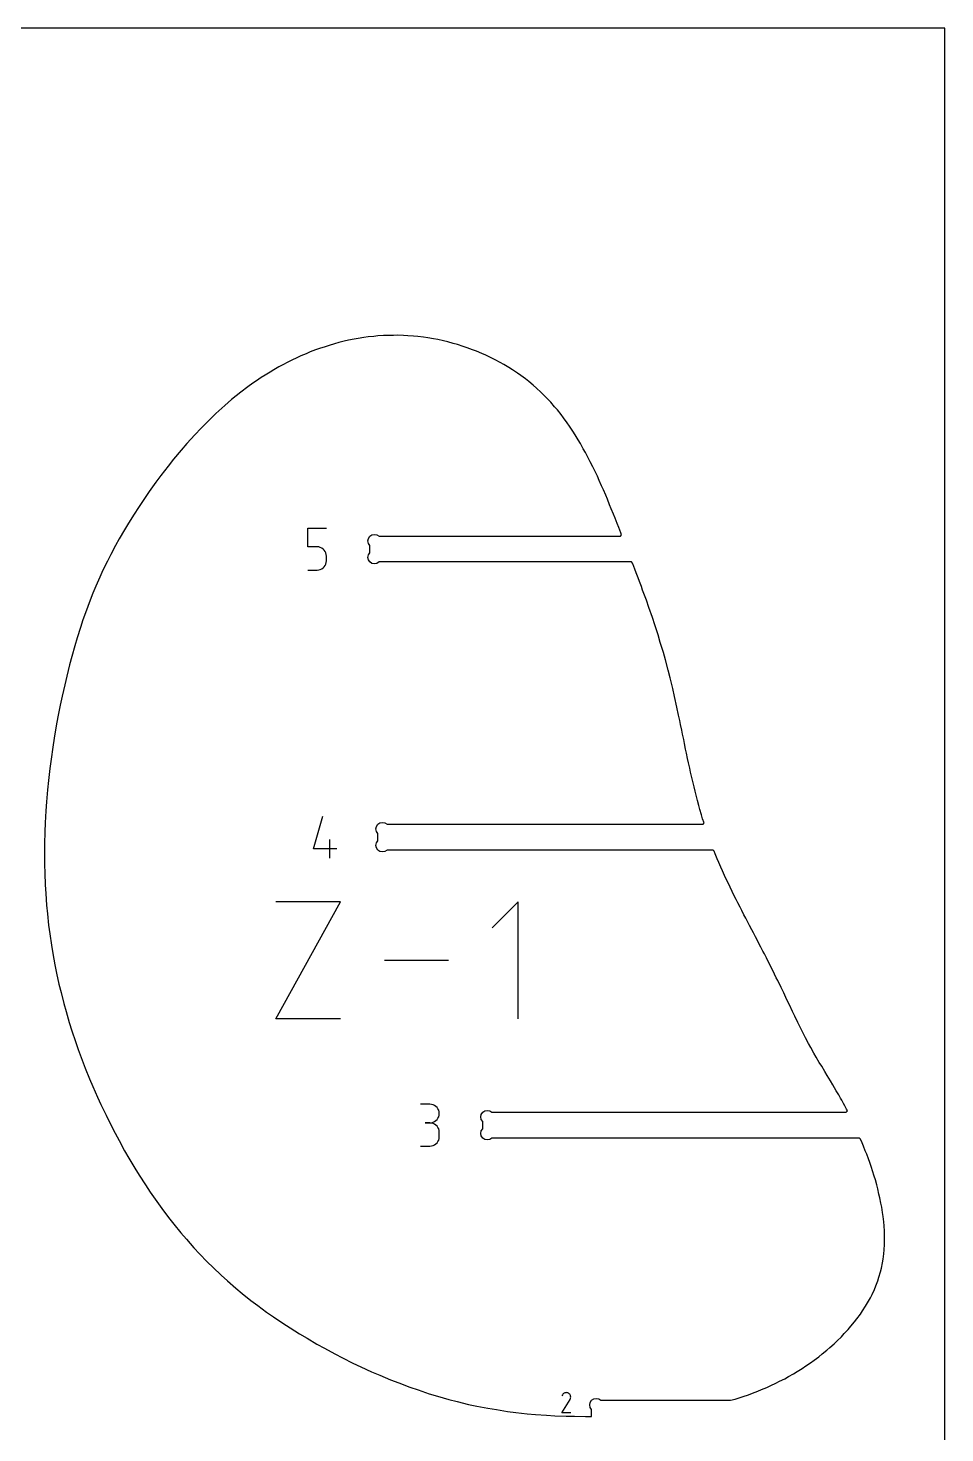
# Model space of a CAD drawing. Extents: x 0 to 1219, y 0 to 1219.
# Drawn here: x 776 to 1219, y 539 to 1219 of the extents above; entities that cross this region are included whole.
import ezdxf

# ---------------------------------------------------------------- set-up
doc = ezdxf.new("R2010")
doc.units = 0

msp = doc.modelspace()

# ---------------------------------------------------------------- linework, layer by layer
at = {"layer": 'annotation', "color": 1}
for p, q in [((910.890992, 968.135059), (910.890992, 977.183868)), ((910.890992, 977.183868), (919.91559, 977.183868)), ((915.403291, 968.135059), (910.890992, 968.135059)), ((916.213496, 968.062635), (915.403291, 968.135059)), ((916.976421, 967.853762), (916.213496, 968.062635)), ((917.679239, 967.521035), (916.976421, 967.853762)), ((918.309123, 967.07705), (917.679239, 967.521035)), ((918.853246, 966.534404), (918.309123, 967.07705)), ((919.298781, 965.905693), (918.853246, 966.534404)), ((919.632901, 965.203513), (919.298781, 965.905693)), ((918.852827, 958.471209), (919.298498, 959.101729)), ((919.298498, 959.101729), (919.632755, 959.805435)), ((919.632755, 959.805435), (919.842738, 960.569542)), ((919.84278, 964.440461), (919.632901, 965.203513)), ((919.842738, 960.569542), (919.91559, 961.381265)), ((919.91559, 963.629131), (919.84278, 964.440461)), ((919.91559, 961.381265), (919.91559, 963.629131)), ((919.91559, 963.629131), (919.91559, 963.629131)), ((910.890992, 956.863868), (915.403291, 956.863868)), ((915.403291, 956.863868), (916.213161, 956.936685)), ((915.403291, 956.863868), (915.403291, 956.863868)), ((916.213161, 956.936685), (916.975907, 957.146613)), ((916.975907, 957.146613), (917.678673, 957.480866)), ((917.678673, 957.480866), (918.308599, 957.92666)), ((918.308599, 957.92666), (918.852827, 958.471209)), ((913.618783, 821.987378), (918.12471, 837.789982)), ((921.519448, 817.469982), (921.519448, 826.49458)), ((924.901442, 821.987378), (913.618783, 821.987378)), ((895.437848, 739.722479), (926.820274, 796.242036)), ((926.820274, 796.242036), (895.437848, 796.242036)), ((1012.680661, 796.242036), (1000.11564, 783.67347)), ((1012.680661, 739.722479), (1012.680661, 796.242036)), ((978.924351, 767.982257), (948.020424, 767.982257)), ((926.820274, 739.722479), (895.437848, 739.722479)), ((970.016248, 698.372521), (965.503949, 698.372521)), ((970.827796, 698.299678), (970.016248, 698.372521)), ((971.591434, 698.089756), (970.827796, 698.299678)), ((972.294462, 697.755665), (971.591434, 698.089756)), ((972.924178, 697.310317), (972.294462, 697.755665)), ((973.467881, 696.766623), (972.924178, 697.310317)), ((973.912871, 696.137492), (973.467881, 696.766623)), ((974.246446, 695.435837), (973.912871, 696.137492)), ((974.455905, 694.674567), (974.246446, 695.435837)), ((974.528547, 693.866594), (974.455905, 694.674567)), ((974.455905, 693.054827), (974.528547, 693.866594)), ((974.528547, 693.866594), (974.528547, 693.866594)), ((970.016248, 689.347923), (967.756913, 689.347923)), ((967.756913, 689.347923), (970.016248, 689.347923)), ((970.016248, 689.347923), (970.827796, 689.420784)), ((970.827796, 689.27508), (970.016248, 689.347923)), ((970.016248, 689.347923), (970.016248, 689.347923)), ((970.827796, 689.420784), (971.591434, 689.630828)), ((971.591434, 689.065158), (970.827796, 689.27508)), ((971.591434, 689.630828), (972.294462, 689.965251)), ((972.294462, 688.731067), (971.591434, 689.065158)), ((972.294462, 689.965251), (972.924178, 690.411246)), ((972.924178, 688.285719), (972.294462, 688.731067)), ((972.924178, 690.411246), (973.467881, 690.956007)), ((973.467881, 687.742025), (972.924178, 688.285719)), ((973.467881, 690.956007), (973.912871, 691.586728)), ((973.912871, 687.112894), (973.467881, 687.742025)), ((973.912871, 691.586728), (974.246446, 692.290604)), ((974.246446, 686.411238), (973.912871, 687.112894)), ((974.246446, 692.290604), (974.455905, 693.054827)), ((973.467881, 679.682107), (973.912871, 680.311196)), ((973.912871, 680.311196), (974.246446, 681.012904)), ((974.455905, 685.649969), (974.246446, 686.411238)), ((974.246446, 681.012904), (974.455905, 681.774352)), ((974.528547, 684.841996), (974.455905, 685.649969)), ((974.455905, 681.774352), (974.528547, 682.58266)), ((974.528547, 682.58266), (974.528547, 684.841996)), ((974.528547, 684.841996), (974.528547, 684.841996)), ((965.503949, 678.076733), (970.016248, 678.076733)), ((970.016248, 678.076733), (970.827796, 678.149534)), ((970.016248, 678.076733), (970.016248, 678.076733)), ((970.827796, 678.149534), (971.591434, 678.359351)), ((971.591434, 678.359351), (972.294462, 678.693306)), ((972.294462, 678.693306), (972.924178, 679.138517)), ((972.924178, 679.138517), (973.467881, 679.682107)), ((1034.104732, 557.707653), (1033.820817, 557.163026)), ((1034.33004, 558.027144), (1034.104732, 557.707653)), ((1034.60036, 558.293845), (1034.33004, 558.027144)), ((1034.90747, 558.50562), (1034.60036, 558.293845)), ((1035.243149, 558.660333), (1034.90747, 558.50562)), ((1035.599175, 558.755849), (1035.243149, 558.660333)), ((1035.967326, 558.790032), (1035.599175, 558.755849)), ((1036.339382, 558.760745), (1035.967326, 558.790032)), ((1036.707122, 558.665854), (1036.339382, 558.760745)), ((1037.062324, 558.503223), (1036.707122, 558.665854)), ((1037.380013, 558.277633), (1037.062324, 558.503223)), ((1037.062324, 558.503223), (1037.062324, 558.503223)), ((1037.645636, 558.006926), (1037.380013, 558.277633)), ((1037.856831, 557.699399), (1037.645636, 558.006926)), ((1038.011235, 557.363348), (1037.856831, 557.699399)), ((1033.814712, 549.054071), (1037.810269, 555.486406)), ((1037.810269, 555.486406), (1037.815046, 555.492316)), ((1037.810269, 555.486406), (1037.810269, 555.486406)), ((1037.815046, 555.492316), (1037.819627, 555.498277)), ((1037.819627, 555.498277), (1037.824041, 555.504338)), ((1037.824041, 555.504338), (1037.82832, 555.51055)), ((1037.82832, 555.51055), (1037.832494, 555.516963)), ((1037.832494, 555.516963), (1037.836592, 555.523628)), ((1037.836592, 555.523628), (1037.840645, 555.530594)), ((1037.840645, 555.530594), (1037.844682, 555.537911)), ((1037.844682, 555.537911), (1037.848735, 555.545631)), ((1037.848735, 555.545631), (1038.013711, 555.899847)), ((1037.848735, 555.545631), (1037.848735, 555.545631)), ((1038.106487, 557.007071), (1038.011235, 557.363348)), ((1038.013711, 555.899847), (1038.110087, 556.267024)), ((1038.140225, 556.638864), (1038.106487, 557.007071)), ((1038.110087, 556.267024), (1038.140225, 556.638864)), ((1038.138755, 549.054071), (1033.814712, 549.054071))]:
    msp.add_line(p, q, dxfattribs=at)
at = {"layer": 'boundary', "color": 5}
for p, q in [((928.57254, 1067.607148), (925.891822, 1066.96855)), ((930.581361, 1068.086554), (928.57254, 1067.607148)), ((933.283517, 1068.608228), (930.581361, 1068.086554)), ((935.307736, 1068.999863), (933.283517, 1068.608228)), ((938.028992, 1069.401777), (935.307736, 1068.999863)), ((940.066714, 1069.703509), (938.028992, 1069.401777)), ((942.804574, 1069.982766), (940.066714, 1069.703509)), ((944.853921, 1070.192402), (942.804574, 1069.982766)), ((947.606017, 1070.346111), (944.853921, 1070.192402)), ((949.665118, 1070.461506), (947.606017, 1070.346111)), ((952.429028, 1070.486802), (949.665118, 1070.461506)), ((954.495994, 1070.505803), (952.429028, 1070.486802)), ((957.268511, 1070.400567), (954.495994, 1070.505803)), ((959.340899, 1070.321529), (957.268511, 1070.400567)), ((962.115517, 1070.086426), (959.340899, 1070.321529)), ((964.188427, 1069.909782), (962.115517, 1070.086426)), ((966.957808, 1069.546363), (964.188427, 1069.909782)), ((969.025756, 1069.273033), (966.957808, 1069.546363)), ((971.782647, 1068.782655), (969.025756, 1069.273033)), ((973.840185, 1068.413609), (971.782647, 1068.782655)), ((976.57725, 1067.797809), (973.840185, 1068.413609)), ((978.61888, 1067.334008), (976.57725, 1067.797809)), ((910.158682, 1061.628059), (907.587943, 1060.550621)), ((912.087203, 1062.436932), (910.158682, 1061.628059)), ((914.689037, 1063.408979), (912.087203, 1062.436932)), ((916.640441, 1064.138722), (914.689037, 1063.408979)), ((919.270983, 1065.002485), (916.640441, 1064.138722)), ((921.243427, 1065.650936), (919.270983, 1065.002485)), ((923.900267, 1066.403534), (921.243427, 1065.650936)), ((925.891822, 1066.96855), (923.900267, 1066.403534)), ((981.328832, 1066.594169), (978.61888, 1067.334008)), ((983.349094, 1066.036522), (981.328832, 1066.594169)), ((986.02461, 1065.174156), (983.349094, 1066.036522)), ((988.018033, 1064.523634), (986.02461, 1065.174156)), ((990.651812, 1063.540181), (988.018033, 1064.523634)), ((992.612923, 1062.797712), (990.651812, 1063.540181)), ((995.197658, 1061.694639), (992.612923, 1062.797712)), ((997.120985, 1060.861186), (995.197658, 1061.694639)), ((999.649358, 1059.639934), (997.120985, 1060.861186)), ((896.920022, 1055.211292), (894.457113, 1053.834903)), ((898.768598, 1056.244576), (896.920022, 1055.211292)), ((901.269874, 1057.524185), (898.768598, 1056.244576)), ((903.14697, 1058.484828), (901.269874, 1057.524185)), ((905.684187, 1059.664791), (903.14697, 1058.484828)), ((907.587943, 1060.550621), (905.684187, 1059.664791)), ((1001.529392, 1058.716434), (999.649358, 1059.639934)), ((1003.994131, 1057.378469), (1001.529392, 1058.716434)), ((1005.825449, 1056.365865), (1003.994131, 1057.378469)), ((1008.219218, 1054.912642), (1005.825449, 1056.365865)), ((1009.996322, 1053.811893), (1008.219218, 1054.912642)), ((884.300115, 1047.289131), (881.966713, 1045.639696)), ((886.051872, 1048.527421), (884.300115, 1047.289131)), ((888.430863, 1050.088715), (886.051872, 1048.527421)), ((890.216753, 1051.260823), (888.430863, 1050.088715)), ((892.638924, 1052.731111), (890.216753, 1051.260823)), ((894.457113, 1053.834903), (892.638924, 1052.731111)), ((1012.311835, 1052.244867), (1009.996322, 1053.811893)), ((1014.029254, 1051.056912), (1012.311835, 1052.244867)), ((1016.259186, 1049.377521), (1014.029254, 1051.056912)), ((1017.911447, 1048.103301), (1016.259186, 1049.377521)), ((1020.048516, 1046.313028), (1017.911447, 1048.103301)), ((878.571493, 1042.977104), (874.048919, 1039.430409)), ((881.966713, 1045.639696), (878.571493, 1042.977104)), ((1021.630136, 1044.953503), (1020.048516, 1046.313028)), ((1023.667018, 1043.053817), (1021.630136, 1044.953503)), ((1025.172522, 1041.609906), (1023.667018, 1043.053817)), ((1027.104101, 1039.60346), (1025.172522, 1041.609906)), ((870.802541, 1036.552129), (866.47825, 1032.718151)), ((874.048919, 1039.430409), (870.802541, 1036.552129)), ((1028.52967, 1038.077165), (1027.104101, 1039.60346)), ((1030.359588, 1035.971617), (1028.52967, 1038.077165)), ((1031.707914, 1034.368991), (1030.359588, 1035.971617)), ((1033.442068, 1032.173194), (1031.707914, 1034.368991)), ((863.385452, 1029.66454), (859.26573, 1025.597013)), ((866.47825, 1032.718151), (863.385452, 1029.66454)), ((1034.71746, 1030.501353), (1033.442068, 1032.173194)), ((1036.361666, 1028.224205), (1034.71746, 1030.501353)), ((1037.568452, 1026.490225), (1036.361666, 1028.224205)), ((856.331253, 1022.408429), (852.422405, 1018.161118)), ((859.26573, 1025.597013), (856.331253, 1022.408429)), ((1039.12857, 1024.140547), (1037.568452, 1026.490225)), ((1040.271109, 1022.351549), (1039.12857, 1024.140547)), ((1041.75297, 1019.938236), (1040.271109, 1022.351549)), ((1042.835546, 1018.101325), (1041.75297, 1019.938236)), ((849.650967, 1014.877947), (845.959309, 1010.504622)), ((852.422405, 1018.161118), (849.650967, 1014.877947)), ((1044.245028, 1015.633247), (1042.835546, 1018.101325)), ((1045.271983, 1013.755504), (1044.245028, 1015.633247)), ((1046.614901, 1011.241515), (1045.271983, 1013.755504)), ((843.355625, 1007.167204), (839.887425, 1002.721655)), ((845.959309, 1010.504622), (843.355625, 1007.167204)), ((1047.590592, 1009.330042), (1046.614901, 1011.241515)), ((1048.872842, 1006.779025), (1047.590592, 1009.330042)), ((1049.801563, 1004.840936), (1048.872842, 1006.779025)), ((839.887425, 1002.721655), (837.456253, 999.370375)), ((1051.028942, 1002.261738), (1049.801563, 1004.840936)), ((1051.915025, 1000.304115), (1051.028942, 1002.261738)), ((1053.093415, 997.70562), (1051.915025, 1000.304115)), ((834.217833, 994.906319), (831.963883, 991.581517)), ((837.456253, 999.370375), (834.217833, 994.906319)), ((1053.94119, 995.735581), (1053.093415, 997.70562)), ((1055.07643, 993.126654), (1053.94119, 995.735581)), ((1055.890246, 991.151284), (1055.07643, 993.126654)), ((828.961533, 987.152757), (826.886378, 983.882664)), ((831.963883, 991.581517), (828.961533, 987.152757)), ((1056.988209, 988.54079), (1055.890246, 991.151284)), ((1057.772357, 986.567193), (1056.988209, 988.54079)), ((1058.838865, 983.963998), (1057.772357, 986.567193)), ((824.122195, 979.526781), (822.214807, 976.291047)), ((826.886378, 983.882664), (824.122195, 979.526781)), ((1059.597705, 981.999279), (1058.838865, 983.963998)), ((1060.638575, 979.412247), (1059.597705, 981.999279)), ((1061.376422, 977.463499), (1060.638575, 979.412247)), ((822.214807, 976.291047), (819.674096, 971.98092)), ((940.244586, 972.216824), (940.93284, 973.246869)), ((940.93284, 973.246869), (941.962883, 973.935122)), ((941.962883, 973.935122), (943.177903, 974.176805)), ((943.177903, 974.176805), (944.392924, 973.935122)), ((944.392924, 973.935122), (945.422967, 973.246869)), ((945.422967, 973.246869), (1062.28414, 973.246869)), ((1062.397583, 974.901501), (1061.376422, 977.463499)), ((1062.28414, 973.246869), (1062.77944, 973.881868)), ((1062.77944, 973.881868), (1062.397583, 974.901501)), ((817.920281, 968.747035), (815.58412, 964.439372)), ((819.674096, 971.98092), (817.920281, 968.747035)), ((940.002904, 971.001804), (940.244586, 972.216824)), ((940.244586, 969.786785), (940.002904, 971.001804)), ((940.932839, 968.756741), (940.244586, 969.786785)), ((940.93284, 965.290997), (940.932839, 968.756741)), ((813.969695, 961.174847), (811.819222, 956.826382)), ((815.58412, 964.439372), (813.969695, 961.174847)), ((940.002904, 963.045932), (940.244586, 964.260952)), ((940.244586, 961.830913), (940.002904, 963.045932)), ((940.244586, 964.260952), (940.93284, 965.290997)), ((940.93284, 960.800869), (940.244586, 961.830913)), ((941.962883, 960.112615), (940.93284, 960.800869)), ((943.177903, 959.870933), (941.962883, 960.112615)), ((944.392924, 960.112615), (943.177903, 959.870933)), ((945.422968, 960.800869), (944.392924, 960.112615)), ((1067.565836, 960.800868), (945.422968, 960.800869)), ((1068.061135, 960.165869), (1067.565836, 960.800868)), ((1068.175721, 959.855192), (1068.061135, 960.165869)), ((1069.13408, 957.40227), (1068.175721, 959.855192)), ((810.32999, 953.498723), (808.346278, 949.066154)), ((811.819222, 956.826382), (810.32999, 953.498723)), ((1069.801175, 955.574455), (1069.13408, 957.40227)), ((1070.741572, 953.139178), (1069.801175, 955.574455)), ((1071.393767, 951.327488), (1070.741572, 953.139178)), ((806.968069, 945.642864), (805.132238, 941.082905)), ((808.346278, 949.066154), (806.968069, 945.642864)), ((1072.315233, 948.905783), (1071.393767, 951.327488)), ((1072.951809, 947.106728), (1072.315233, 948.905783)), ((1074.733838, 942.287802), (1072.951809, 947.106728)), ((805.132238, 941.082905), (803.85084, 937.531475)), ((1075.957722, 938.713505), (1074.733838, 942.287802)), ((1077.651853, 933.900144), (1075.957722, 938.713505)), ((802.143974, 932.800824), (800.945214, 929.088761)), ((803.85084, 937.531475), (802.143974, 932.800824)), ((1078.805653, 930.334202), (1077.651853, 933.900144)), ((800.945214, 929.088761), (799.348424, 924.144159)), ((1080.403781, 925.493882), (1078.805653, 930.334202)), ((1081.48234, 921.908217), (1080.403781, 925.493882)), ((798.2219, 920.249354), (796.721326, 915.061324)), ((799.348424, 924.144159), (798.2219, 920.249354)), ((1082.976436, 917.008424), (1081.48234, 921.908217)), ((796.721326, 915.061324), (795.67178, 911.003176)), ((1083.974536, 913.374952), (1082.976436, 917.008424)), ((1085.356497, 908.383185), (1083.974536, 913.374952)), ((794.273743, 905.597567), (793.309705, 901.405864)), ((795.67178, 911.003176), (794.273743, 905.597567)), ((1086.26902, 904.673823), (1085.356497, 908.383185)), ((1087.538884, 899.568751), (1086.26902, 904.673823)), ((793.309705, 901.405864), (792.025564, 895.822358)), ((1088.367029, 895.764581), (1087.538884, 899.568751)), ((791.155563, 891.526887), (789.996675, 885.805153)), ((792.025564, 895.822358), (791.155563, 891.526887)), ((1089.557311, 890.569712), (1088.367029, 895.764581)), ((789.996675, 885.805153), (789.229231, 881.435697)), ((1090.328208, 886.688483), (1089.557311, 890.569712)), ((1090.906209, 884.068215), (1090.328208, 886.688483)), ((1091.280653, 882.107113), (1090.906209, 884.068215)), ((789.229231, 881.435697), (788.206987, 875.615415)), ((1091.854013, 879.477413), (1091.280653, 882.107113)), ((1092.226734, 877.507138), (1091.854013, 879.477413)), ((1092.800497, 874.872332), (1092.226734, 877.507138)), ((787.550654, 871.201762), (786.676374, 865.322611)), ((788.206987, 875.615415), (787.550654, 871.201762)), ((1093.175658, 872.896252), (1092.800497, 874.872332)), ((1093.754946, 870.260675), (1093.175658, 872.896252)), ((786.676374, 865.322611), (786.13966, 860.894546)), ((1094.136756, 868.282154), (1093.754946, 870.260675)), ((1094.726603, 865.650152), (1094.136756, 868.282154)), ((1095.119247, 863.672546), (1094.726603, 865.650152)), ((1095.724767, 861.04845), (1095.119247, 863.672546)), ((786.13966, 860.894546), (785.424737, 854.996191)), ((1096.132432, 859.075136), (1095.724767, 861.04845)), ((1096.758696, 856.46329), (1096.132432, 859.075136)), ((785.016171, 850.583502), (784.471953, 844.70563)), ((785.424737, 854.996191), (785.016171, 850.583502)), ((1097.185571, 854.497623), (1096.758696, 856.46329)), ((1097.837663, 851.902356), (1097.185571, 854.497623)), ((1098.287966, 849.947702), (1097.837663, 851.902356)), ((1098.97093, 847.373357), (1098.287966, 849.947702)), ((784.471953, 844.70563), (784.198836, 840.332992)), ((1099.448814, 845.433084), (1098.97093, 847.373357)), ((1100.167774, 842.88399), (1099.448814, 845.433084)), ((784.198836, 840.332992), (783.835049, 834.508465)), ((1100.677459, 840.96146), (1100.167774, 842.88399)), ((1101.437462, 838.441961), (1100.677459, 840.96146)), ((1101.983134, 836.54054), (1101.437462, 838.441961)), ((1102.648855, 834.487981), (1101.983134, 836.54054)), ((783.699735, 830.180099), (783.519472, 824.414547)), ((783.835049, 834.508465), (783.699735, 830.180099)), ((943.859725, 831.607918), (944.101408, 832.822938)), ((944.101408, 830.392898), (943.859725, 831.607918)), ((944.101408, 832.822938), (944.789662, 833.852983)), ((944.789661, 829.362854), (944.101408, 830.392898)), ((944.789662, 833.852983), (945.819705, 834.541236)), ((945.819705, 834.541236), (947.034725, 834.782918)), ((947.034725, 834.782918), (948.249745, 834.541236)), ((948.249745, 834.541236), (949.279789, 833.852982)), ((949.279789, 833.852982), (1102.153555, 833.852982)), ((1102.153555, 833.852982), (1102.648855, 834.487981)), ((783.519472, 824.414547), (783.52303, 820.129568)), ((943.859725, 823.652046), (944.101408, 824.867067)), ((944.101408, 822.437027), (943.859725, 823.652046)), ((944.101408, 824.867067), (944.789661, 825.89711)), ((944.789661, 825.89711), (944.789661, 829.362854)), ((783.52303, 820.129568), (783.527758, 814.421811)), ((944.789661, 821.406982), (944.101408, 822.437027)), ((945.819705, 820.718729), (944.789661, 821.406982)), ((947.034725, 820.477046), (945.819705, 820.718729)), ((948.249745, 820.718728), (947.034725, 820.477046)), ((949.279789, 821.406982), (948.249745, 820.718728)), ((1107.073816, 821.406982), (949.279789, 821.406982)), ((1107.569116, 820.771983), (1107.073816, 821.406982)), ((1108.075714, 819.481518), (1107.569116, 820.771983)), ((1109.05232, 817.146157), (1108.075714, 819.481518)), ((1109.787824, 815.379781), (1109.05232, 817.146157)), ((783.527758, 814.421811), (783.671301, 810.179333)), ((783.671301, 810.179333), (783.862503, 804.528189)), ((1110.793891, 813.081307), (1109.787824, 815.379781)), ((1111.556174, 811.34263), (1110.793891, 813.081307)), ((1112.586268, 809.080691), (1111.556174, 811.34263)), ((783.862503, 804.528189), (784.147114, 800.327327)), ((1113.370949, 807.369681), (1112.586268, 809.080691)), ((1114.419576, 805.143934), (1113.370949, 807.369681)), ((1115.222238, 803.460554), (1114.419576, 805.143934)), ((1116.284021, 801.270654), (1115.222238, 803.460554)), ((784.147114, 800.327327), (784.526243, 794.731613)), ((1117.100278, 799.614872), (1116.284021, 801.270654)), ((1118.169747, 797.460469), (1117.100278, 799.614872)), ((1118.995196, 795.832253), (1118.169747, 797.460469)), ((1120.06691, 793.713006), (1118.995196, 795.832253)), ((784.526243, 794.731613), (784.953052, 790.571479)), ((784.953052, 790.571479), (785.521577, 785.030019)), ((1120.89717, 792.112317), (1120.06691, 793.713006)), ((1121.965694, 790.027877), (1120.89717, 792.112317)), ((1122.796362, 788.454686), (1121.965694, 790.027877)), ((785.521577, 785.030019), (786.091667, 780.909724)), ((1123.856212, 786.404708), (1122.796362, 788.454686)), ((1124.682873, 784.858977), (1123.856212, 786.404708)), ((1125.728691, 782.843113), (1124.682873, 784.858977)), ((1126.546985, 781.32481), (1125.728691, 782.843113)), ((786.091667, 780.909724), (786.851041, 775.421332)), ((786.851041, 775.421332), (787.565512, 771.339993)), ((1127.573245, 779.34272), (1126.546985, 781.32481)), ((1128.378752, 777.851812), (1127.573245, 779.34272)), ((1129.380105, 775.903143), (1128.378752, 777.851812)), ((1130.168424, 774.439593), (1129.380105, 775.903143)), ((787.565512, 771.339993), (788.517218, 765.903491)), ((1131.139342, 772.524005), (1130.168424, 774.439593)), ((1131.906139, 771.08778), (1131.139342, 772.524005)), ((1132.842516, 769.20501), (1131.906139, 771.08778)), ((1133.584341, 767.796092), (1132.842516, 769.20501)), ((788.517218, 765.903491), (789.376304, 761.860458)), ((789.376304, 761.860458), (790.520639, 756.474978)), ((1134.487474, 765.946214), (1133.584341, 767.796092)), ((1135.20523, 764.564632), (1134.487474, 765.946214)), ((1136.077583, 762.747812), (1135.20523, 764.564632)), ((1136.773178, 761.39362), (1136.077583, 762.747812)), ((790.520639, 756.474978), (791.521165, 752.470548)), ((1137.617306, 759.610018), (1136.773178, 761.39362)), ((1138.292592, 758.283255), (1137.617306, 759.610018)), ((1139.906378, 754.816363), (1138.292592, 758.283255)), ((1141.203632, 752.245338), (1139.906378, 754.816363)), ((791.521165, 752.470548), (792.853906, 747.136501)), ((1142.735057, 748.913262), (1141.203632, 752.245338)), ((1143.973877, 746.452546), (1142.735057, 748.913262)), ((792.853906, 747.136501), (793.99181, 743.171216)), ((793.99181, 743.171216), (795.507524, 737.889304)), ((1145.443318, 743.256595), (1143.973877, 746.452546)), ((1146.638824, 740.906566), (1145.443318, 743.256595)), ((795.507524, 737.889304), (796.778754, 733.963705)), ((1148.066538, 737.848028), (1146.638824, 740.906566)), ((1149.233839, 735.609069), (1148.066538, 737.848028)), ((1150.640204, 732.689249), (1149.233839, 735.609069)), ((796.778754, 733.963705), (798.47209, 728.73465)), ((798.47209, 728.73465), (799.872601, 724.849262)), ((1151.794502, 730.561743), (1150.640204, 732.689249)), ((1153.199885, 727.781927), (1151.794502, 730.561743)), ((1154.356296, 725.766252), (1153.199885, 727.781927)), ((799.872601, 724.849262), (801.738134, 719.673778)), ((1155.778341, 723.115298), (1154.356296, 725.766252)), ((1156.949906, 721.202097), (1155.778341, 723.115298)), ((1158.395544, 718.619011), (1156.949906, 721.202097)), ((801.738134, 719.673778), (803.263882, 715.829148)), ((803.263882, 715.829148), (805.296238, 710.70796)), ((1159.587211, 716.759853), (1158.395544, 718.619011)), ((1161.060924, 714.171093), (1159.587211, 716.759853)), ((1162.275311, 712.307974), (1161.060924, 714.171093)), ((805.296238, 710.70796), (806.943158, 706.90463)), ((1163.781473, 709.639756), (1162.275311, 712.307974)), ((1165.021095, 707.714886), (1163.781473, 709.639756)), ((1166.564292, 704.893091), (1165.021095, 707.714886)), ((806.943158, 706.90463), (809.136924, 701.838438)), ((809.136924, 701.838438), (810.845973, 698.20784)), ((1167.831532, 702.849069), (1166.564292, 704.893091)), ((1168.618487, 701.357309), (1167.831532, 702.849069)), ((1169.26315, 700.272789), (1168.618487, 701.357309)), ((810.845973, 698.20784), (813.330181, 693.114883)), ((994.857543, 693.429052), (995.545797, 694.459096)), ((995.545797, 694.459096), (996.575841, 695.147349)), ((996.575841, 695.147349), (997.790861, 695.389031)), ((997.790861, 695.389031), (999.005881, 695.147349)), ((999.005881, 695.147349), (1000.035925, 694.459096)), ((1000.035925, 694.459096), (1171.498572, 694.459096)), ((1170.061207, 698.714625), (1169.26315, 700.272789)), ((1170.713543, 697.579017), (1170.061207, 698.714625)), ((1171.523181, 695.945039), (1170.713543, 697.579017)), ((1171.498572, 694.459096), (1171.993872, 695.094096)), ((1171.993872, 695.094096), (1171.523181, 695.945039)), ((813.330181, 693.114883), (815.820957, 687.991835)), ((815.820957, 687.991835), (817.630083, 684.397955)), ((994.615861, 692.214032), (994.857543, 693.429052)), ((994.857543, 690.999011), (994.615861, 692.214032)), ((995.545796, 689.968967), (994.857543, 690.999011)), ((995.545796, 686.503224), (995.545796, 689.968967)), ((817.630083, 684.397955), (819.621408, 680.735669)), ((819.621408, 680.735669), (822.27394, 675.857364)), ((994.61586, 684.25816), (994.857543, 685.47318)), ((994.857544, 683.043139), (994.61586, 684.25816)), ((994.857543, 685.47318), (995.545796, 686.503224)), ((995.545797, 682.013096), (994.857544, 683.043139)), ((996.575841, 681.324842), (995.545797, 682.013096)), ((997.790861, 681.08316), (996.575841, 681.324842)), ((999.005881, 681.324843), (997.790861, 681.08316)), ((1000.035925, 682.013096), (999.005881, 681.324843)), ((1177.938114, 682.013096), (1000.035925, 682.013096)), ((1178.433414, 681.378096), (1177.938114, 682.013096)), ((1179.132479, 679.645375), (1178.433414, 681.378096)), ((822.27394, 675.857364), (824.379077, 672.262413)), ((1179.822917, 678.076306), (1179.132479, 679.645375)), ((1180.671073, 675.847411), (1179.822917, 678.076306)), ((1181.349398, 674.209671), (1180.671073, 675.847411)), ((1182.171154, 671.895584), (1181.349398, 674.209671)), ((824.379077, 672.262413), (827.183195, 667.473801)), ((827.183195, 667.473801), (829.402493, 663.958672)), ((1182.827022, 670.197367), (1182.171154, 671.895584)), ((1183.608692, 667.80789), (1182.827022, 670.197367)), ((1184.231904, 666.057327), (1183.608692, 667.80789)), ((829.402493, 663.958672), (832.358689, 659.276382)), ((1184.959732, 663.602332), (1184.231904, 666.057327)), ((1185.540216, 661.807417), (1184.959732, 663.602332)), ((1186.200365, 659.29692), (1185.540216, 661.807417)), ((832.358689, 659.276382), (834.692524, 655.853558)), ((834.692524, 655.853558), (837.801281, 651.294219)), ((1186.728084, 657.465558), (1186.200365, 659.29692)), ((1187.306618, 654.909618), (1186.728084, 657.465558)), ((1187.771732, 653.049537), (1187.306618, 654.909618)), ((1188.254704, 650.458415), (1187.771732, 653.049537)), ((837.801281, 651.294219), (840.250019, 647.976188)), ((840.250019, 647.976188), (843.511829, 643.556436)), ((1188.647303, 648.577247), (1188.254704, 650.458415)), ((1189.020629, 645.961244), (1188.647303, 648.577247)), ((1189.330955, 644.066495), (1189.020629, 645.961244)), ((843.511829, 643.556436), (846.075809, 640.355667)), ((846.075809, 640.355667), (849.491139, 636.092124)), ((1189.580653, 641.436001), (1189.330955, 644.066495)), ((1189.798983, 639.535019), (1189.580653, 641.436001)), ((1189.910985, 636.900598), (1189.798983, 639.535019)), ((849.491139, 636.092124), (852.170747, 633.021113)), ((852.170747, 633.021113), (855.740083, 628.930407)), ((1190.027596, 635.000625), (1189.910985, 636.900598)), ((1189.987857, 632.372874), (1190.027596, 635.000625)), ((1189.993028, 630.481015), (1189.987857, 632.372874)), ((855.740083, 628.930407), (858.535474, 625.998496)), ((858.535474, 625.998496), (862.259057, 622.093086)), ((1189.286225, 623.411738), (1189.67143, 625.993934)), ((1189.67143, 625.993934), (1189.787491, 627.870661)), ((1189.787491, 627.870661), (1189.993028, 630.481015)), ((862.259057, 622.093086), (865.16968, 619.297077)), ((865.16968, 619.297077), (869.04674, 615.572677)), ((1188.07198, 617.188113), (1188.460263, 619.013861)), ((1188.460263, 619.013861), (1189.039017, 621.557077)), ((1189.039017, 621.557077), (1189.286225, 623.411738)), ((869.04674, 615.572677), (872.071864, 612.906204)), ((872.071864, 612.906204), (876.101412, 609.354372)), ((1185.776534, 610.462693), (1186.753851, 612.902859)), ((1186.753851, 612.902859), (1187.29029, 614.693683)), ((1187.29029, 614.693683), (1188.07198, 617.188113)), ((876.101412, 609.354372), (879.240248, 606.811104)), ((879.240248, 606.811104), (883.421318, 603.423387)), ((1183.121278, 604.614847), (1183.93589, 606.327991)), ((1183.93589, 606.327991), (1185.097051, 608.70961)), ((1185.097051, 608.70961), (1185.776534, 610.462693)), ((883.421318, 603.423387), (886.673133, 600.99699)), ((886.673133, 600.99699), (891.004681, 597.764929)), ((1178.292065, 596.746741), (1179.353099, 598.37315)), ((1179.353099, 598.37315), (1180.84638, 600.625083)), ((1180.84638, 600.625083), (1181.788134, 602.296047)), ((1181.788134, 602.296047), (1183.121278, 604.614847)), ((891.004681, 597.764929), (894.368731, 595.449047)), ((894.368731, 595.449047), (898.849782, 592.364203)), ((898.849782, 592.364203), (902.325331, 590.152494)), ((1173.700083, 590.880247), (1175.477985, 592.986389)), ((1175.477985, 592.986389), (1176.650489, 594.56572)), ((1176.650489, 594.56572), (1178.292065, 596.746741)), ((902.325331, 590.152494), (906.954879, 587.206398)), ((906.954879, 587.206398), (910.541132, 585.092498)), ((910.541132, 585.092498), (915.318181, 582.276706)), ((1167.134446, 583.90092), (1169.149644, 585.845925)), ((1169.149644, 585.845925), (1170.521489, 587.323137)), ((1170.521489, 587.323137), (1172.423979, 589.350603)), ((1172.423979, 589.350603), (1173.700083, 590.880247)), ((915.318181, 582.276706), (919.012194, 580.25751)), ((919.012194, 580.25751), (923.932743, 577.567876)), ((1159.81376, 577.48707), (1162.019375, 579.256264)), ((1162.019375, 579.256264), (1163.558673, 580.620044)), ((1163.558673, 580.620044), (1165.674876, 582.478968)), ((1165.674876, 582.478968), (1167.134446, 583.90092)), ((923.932743, 577.567876), (927.722477, 575.653117)), ((927.722477, 575.653117), (932.770547, 573.102583)), ((932.770547, 573.102583), (936.641746, 571.305201)), ((936.641746, 571.305201), (941.798358, 568.911015)), ((1150.166166, 570.52011), (1151.895354, 571.691006)), ((1151.895354, 571.691006), (1154.245171, 573.270196)), ((1154.245171, 573.270196), (1155.919399, 574.508524)), ((1155.919399, 574.508524), (1158.202861, 576.184479)), ((1158.202861, 576.184479), (1159.81376, 577.48707)), ((941.798358, 568.911015), (945.73679, 567.243976)), ((945.73679, 567.243976), (950.982925, 565.023418)), ((950.982925, 565.023418), (954.974309, 563.499678)), ((1139.241765, 564.270545), (1141.723301, 565.539086)), ((1141.723301, 565.539086), (1143.536762, 566.56541)), ((1143.536762, 566.56541), (1145.985599, 567.940847)), ((1145.985599, 567.940847), (1147.761248, 569.04106)), ((1147.761248, 569.04106), (1150.166166, 570.52011)), ((954.974309, 563.499678), (960.290993, 561.469999)), ((960.290993, 561.469999), (964.321095, 560.102467)), ((964.321095, 560.102467), (969.689345, 558.280886)), ((969.689345, 558.280886), (973.743909, 557.08258)), ((1121.613611, 556.908838), (1124.176909, 557.770169)), ((1124.176909, 557.770169), (1126.077064, 558.489219)), ((1126.077064, 558.489219), (1128.622124, 559.444636)), ((1128.622124, 559.444636), (1130.504815, 560.237248)), ((1130.504815, 560.237248), (1133.030385, 561.292079)), ((1133.030385, 561.292079), (1134.894248, 562.161782)), ((1134.894248, 562.161782), (1137.399269, 563.321447)), ((1137.399269, 563.321447), (1139.241765, 564.270545)), ((973.743909, 557.08258), (979.144747, 555.486377)), ((979.144747, 555.486377), (983.209527, 554.470205)), ((983.209527, 554.470205), (988.623956, 553.116627)), ((988.623956, 553.116627), (992.687037, 552.291027)), ((992.687037, 552.291027), (998.099228, 551.191285)), ((998.099228, 551.191285), (1002.158258, 550.546564)), ((1047.345168, 552.820145), (1047.58685, 554.035165)), ((1047.58685, 551.605126), (1047.345168, 552.820145)), ((1047.58685, 554.035165), (1048.275104, 555.06521)), ((1048.275103, 550.575081), (1047.58685, 551.605126)), ((1048.275104, 555.06521), (1049.305147, 555.753463)), ((1049.305147, 555.753463), (1050.520168, 555.995146)), ((1050.520168, 555.995146), (1051.735187, 555.753463)), ((1051.735187, 555.753463), (1052.765232, 555.065209)), ((1052.765232, 555.065209), (1115.466752, 555.06521)), ((1115.466752, 555.06521), (1117.71568, 555.70021)), ((1117.71568, 555.70021), (1119.697294, 556.259732)), ((1119.697294, 556.259732), (1121.613611, 556.908838)), ((1002.158258, 550.546564), (1007.565027, 549.687785)), ((1007.565027, 549.687785), (1011.619954, 549.209732)), ((1011.619954, 549.209732), (1017.021284, 548.572941)), ((1017.021284, 548.572941), (1021.072122, 548.247336)), ((1021.072122, 548.247336), (1026.467994, 547.813606)), ((1026.467994, 547.813606), (1030.514696, 547.626227)), ((1030.514696, 547.626227), (1035.90506, 547.376655)), ((1035.90506, 547.376655), (1039.947637, 547.313304)), ((1039.947637, 547.313304), (1045.332494, 547.228903)), ((1045.332494, 547.228903), (1048.275104, 547.262759)), ((1048.275104, 547.262759), (1048.275103, 550.575081))]:
    msp.add_line(p, q, dxfattribs=at)
at = {"layer": 'frame', "color": 5}
for p, q in [((1219.2, 1219.2), (0, 1219.2)), ((1219.2, 0), (1219.2, 1219.2))]:
    msp.add_line(p, q, dxfattribs=at)

doc.saveas('drawing.dxf')
